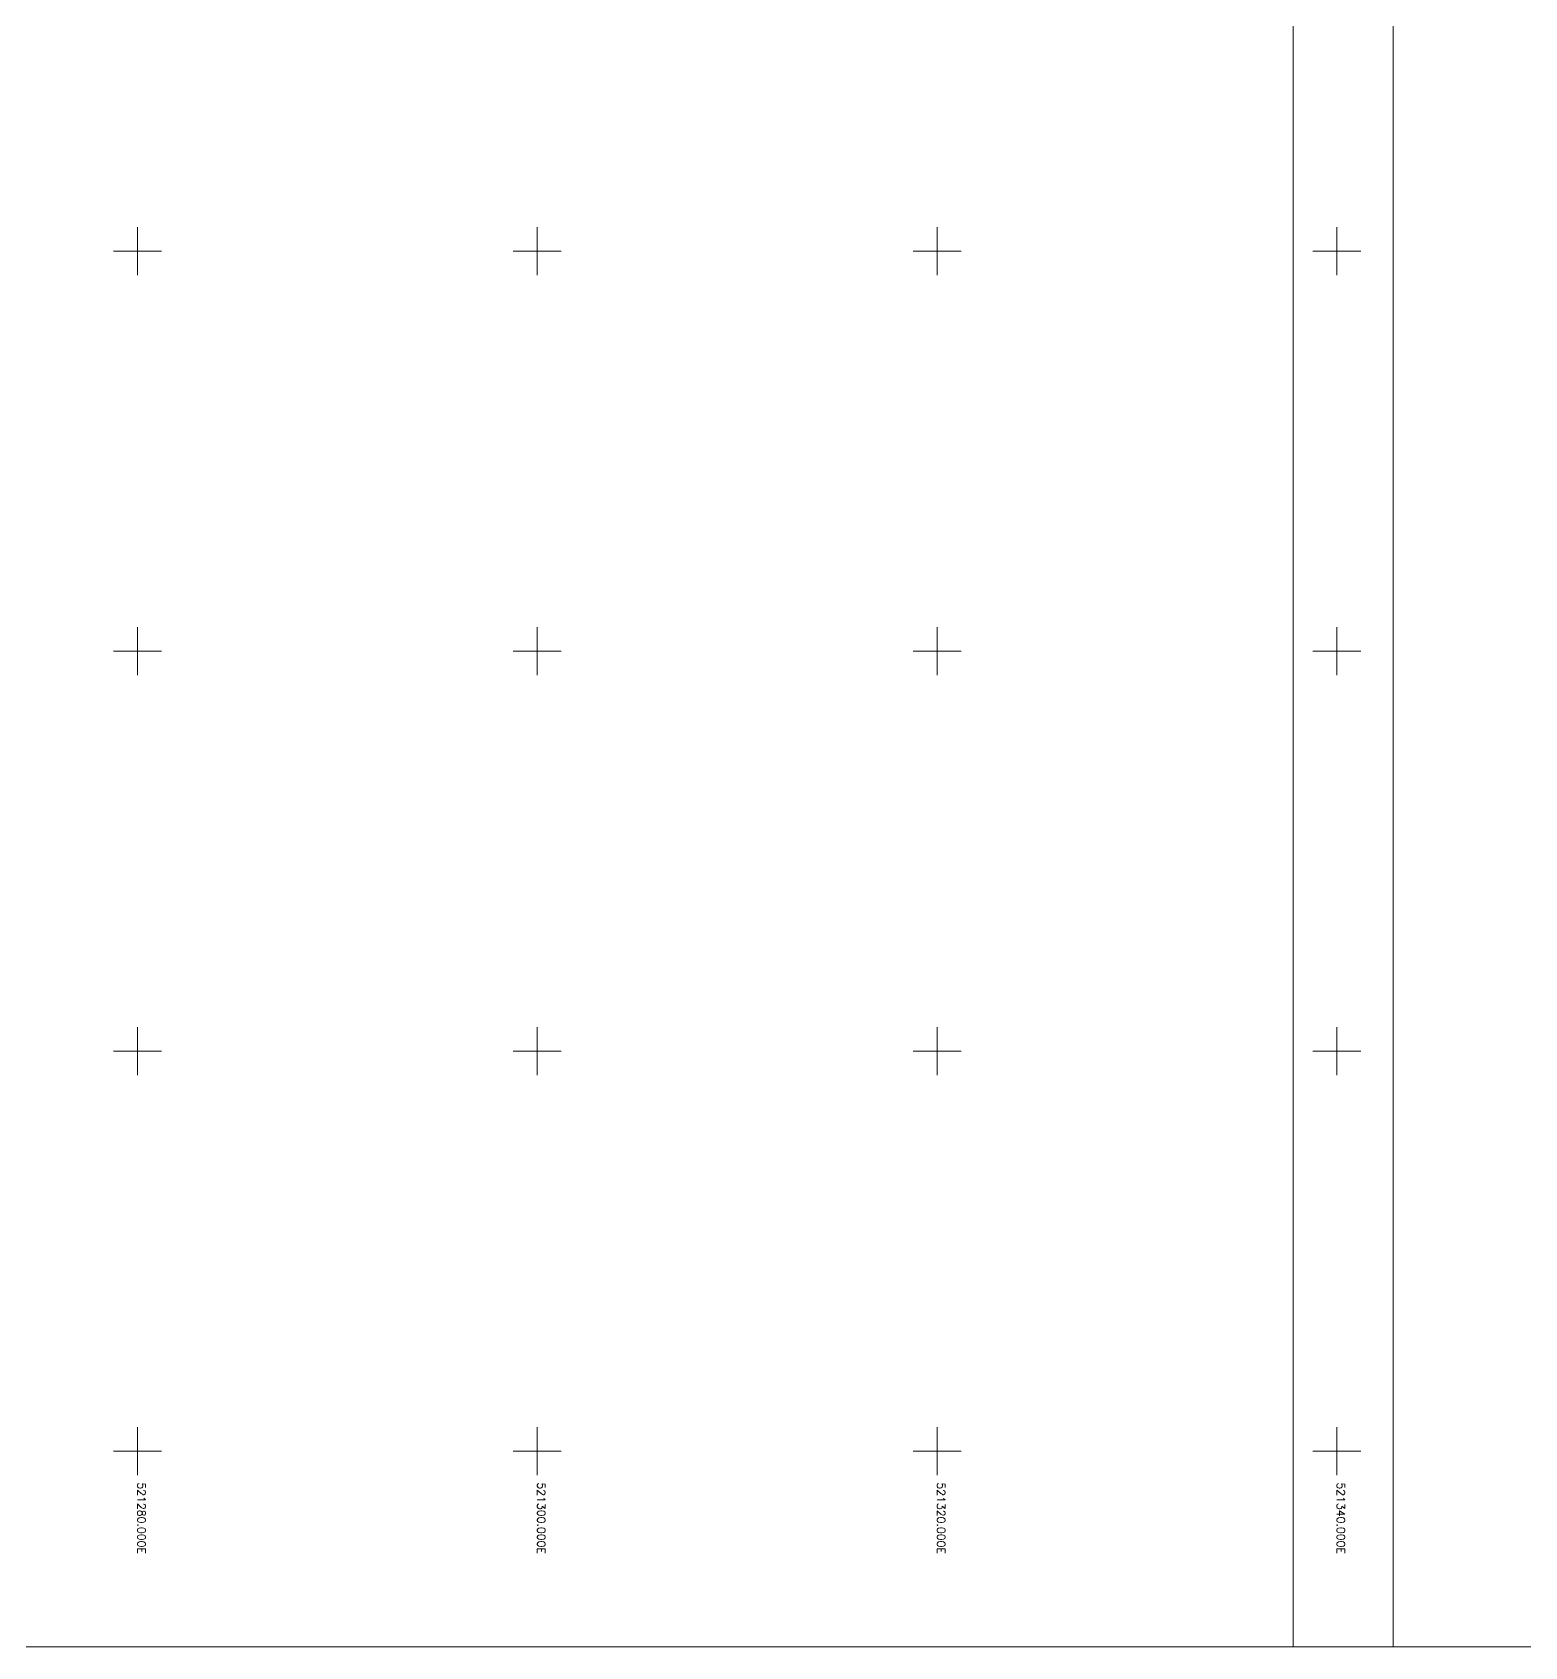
# Model space of a CAD drawing. Extents: x 521064 to 521635, y 174590 to 175241.
# Drawn here: x 521274.7 to 521349.4, y 174590.2 to 174670.9 of the extents above; entities that cross this region are included whole.
import ezdxf
from ezdxf.enums import TextEntityAlignment as Align

# ---------------------------------------------------------------- set-up
doc = ezdxf.new("R2010")
doc.units = 0
for name, color, linetype, lineweight in [('I031G_SURVEY-GRID', 7, 'CONTINUOUS', 18), ('I031T_SURVEY-GRID-TXT', 7, 'CONTINUOUS', 13), ('I901G_TITLE-SHEET', 7, 'CONTINUOUS', 18)]:
    doc.layers.add(name, color=color, linetype=linetype, lineweight=lineweight)
doc.styles.add('MONOTXT', font='simplex.shx')

msp = doc.modelspace()

# ---------------------------------------------------------------- linework, layer by layer
at = {"layer": 'I031G_SURVEY-GRID'}
for p, q in [((521280, 174661.2), (521280, 174658.8)), ((521300, 174661.2), (521300, 174658.8)), ((521320, 174661.2), (521320, 174658.8)), ((521340, 174661.2), (521340, 174658.8)), ((521278.8, 174660), (521281.2, 174660)), ((521298.8, 174660), (521301.2, 174660)), ((521318.8, 174660), (521321.2, 174660)), ((521338.8, 174660), (521341.2, 174660)), ((521280, 174641.2), (521280, 174638.8)), ((521300, 174641.2), (521300, 174638.8)), ((521320, 174641.2), (521320, 174638.8)), ((521340, 174641.2), (521340, 174638.8)), ((521278.8, 174640), (521281.2, 174640)), ((521298.8, 174640), (521301.2, 174640)), ((521318.8, 174640), (521321.2, 174640)), ((521338.8, 174640), (521341.2, 174640)), ((521280, 174621.2), (521280, 174618.8)), ((521300, 174621.2), (521300, 174618.8)), ((521320, 174621.2), (521320, 174618.8)), ((521340, 174621.2), (521340, 174618.8)), ((521278.8, 174620), (521281.2, 174620)), ((521298.8, 174620), (521301.2, 174620)), ((521318.8, 174620), (521321.2, 174620)), ((521338.8, 174620), (521341.2, 174620)), ((521280, 174601.2), (521280, 174598.8)), ((521300, 174601.2), (521300, 174598.8)), ((521320, 174601.2), (521320, 174598.8)), ((521340, 174601.2), (521340, 174598.8)), ((521278.8, 174600), (521281.2, 174600)), ((521298.8, 174600), (521301.2, 174600)), ((521318.8, 174600), (521321.2, 174600)), ((521338.8, 174600), (521341.2, 174600))]:
    msp.add_line(p, q, dxfattribs=at)
at = {"layer": 'I901G_TITLE-SHEET'}
for points in [[(521342.812, 174590.228), (521134.212, 174590.228), (521134.212, 174754.428), (521342.812, 174754.428)], [(521546.412, 174590.228), (521337.812, 174590.228), (521337.812, 174754.428), (521546.412, 174754.428)]]:
    msp.add_lwpolyline(points, close=True, dxfattribs=at)

# ---------------------------------------------------------------- texts
at = {"layer": 'I031T_SURVEY-GRID-TXT', "style": 'MONOTXT'}
for s, p in [('521280.000E', (521280, 174594.864)), ('521300.000E', (521300, 174594.864)), ('521320.000E', (521320, 174594.864)), ('521340.000E', (521340, 174594.864))]:
    msp.add_text(s, height=0.4, rotation=270, dxfattribs=at).set_placement(p, align=Align.RIGHT)

doc.saveas('drawing.dxf')
